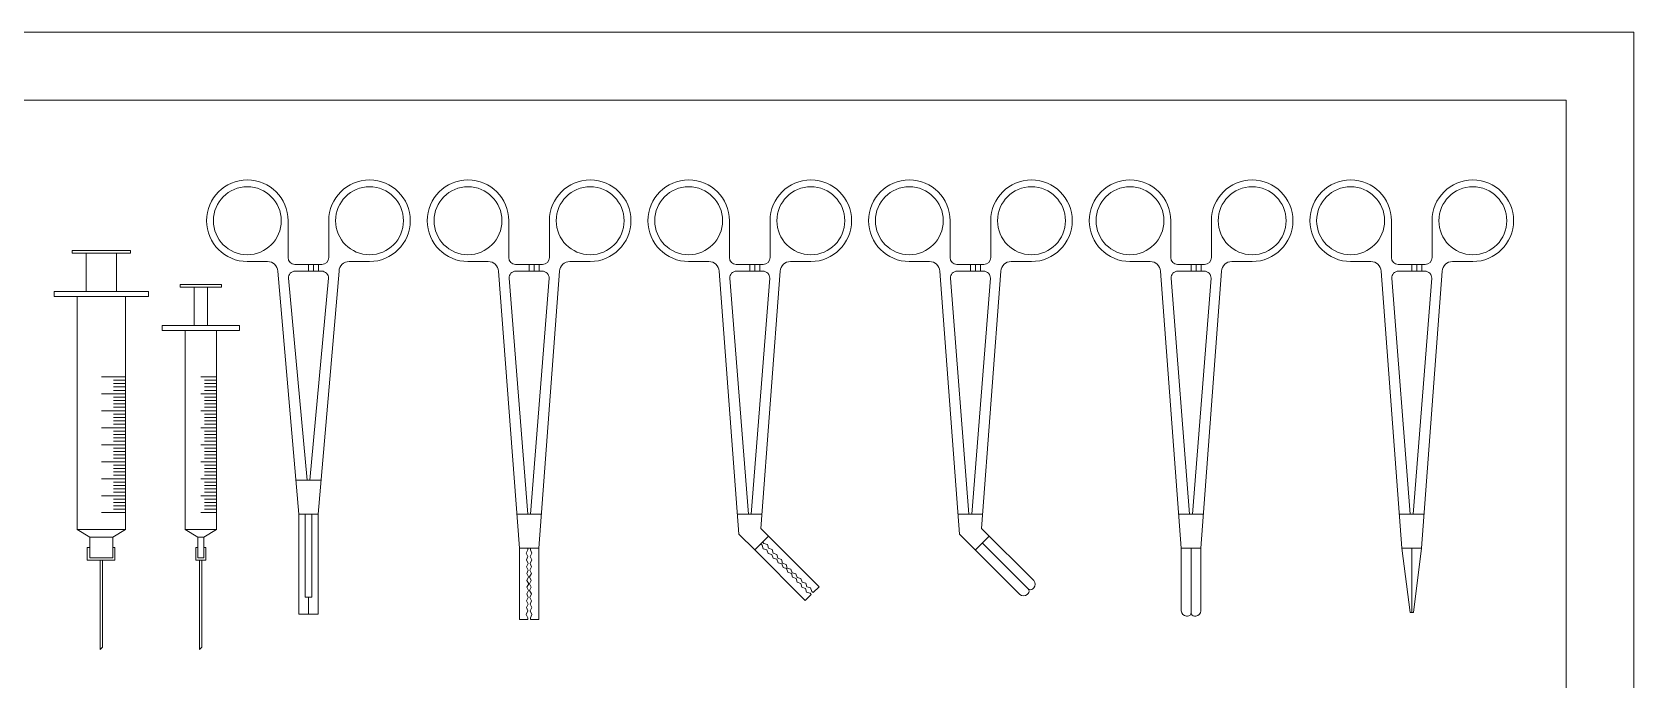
# Model space of a CAD drawing. Header units: inches. Extents: x 0 to 90, y 0 to 53.
# Drawn here: x 42.81 to 90, y 33.93 to 53 of the extents above; entities that cross this region are included whole.
import ezdxf

# ---------------------------------------------------------------- set-up
doc = ezdxf.new("R2010")
doc.units = ezdxf.units.IN
doc.header["$MEASUREMENT"] = 0
doc.layers.add('Tefriş', color=30, linetype='Continuous', lineweight=0)

msp = doc.modelspace()

# ---------------------------------------------------------------- linework, layer by layer
at = {"layer": 'Tefriş', "color": 255}
for p, q in [((43.99173496249205, 46.49342730163789), (43.99173496249205, 46.56842730163771)), ((43.99173496249205, 46.56842730163771), (45.71673496249059, 46.56842730163771)), ((43.99173496249205, 46.49342730163789), (43.99173496249205, 46.56842730163771)), ((45.71673496249059, 46.49342730163789), (43.99173496249205, 46.49342730163789)), ((44.40423496249059, 45.93092730163789), (44.40423496249059, 46.49342730163789)), ((45.30423496249205, 45.93092730163789), (45.30423496249205, 46.49342730163789)), ((45.71673496249059, 46.56842730163771), (45.71673496249059, 46.49342730163789)), ((45.71673496249059, 46.56842730163771), (45.71673496249059, 46.49342730163789)), ((44.40423496249059, 45.93092730163789), (44.40423496249059, 45.36842730163789)), ((45.30423496249205, 45.93092730163789), (45.30423496249205, 45.36842730163789)), ((43.46673496249059, 45.21842730163735), (43.46673496249059, 45.36842730163789)), ((46.24173496249205, 45.36842730163789), (43.46673496249059, 45.36842730163789)), ((46.24173496249205, 45.21842730163735), (46.24173496249205, 45.36842730163789)), ((47.17089425556696, 45.49342730163789), (47.17089425556696, 45.56842730163771)), ((47.17089425556696, 45.56842730163771), (48.39589425556551, 45.56842730163771)), ((47.17089425556696, 45.49342730163789), (47.17089425556696, 45.56842730163771)), ((48.39589425556551, 45.49342730163789), (47.17089425556696, 45.49342730163789)), ((47.58339425556551, 44.93092730163789), (47.58339425556551, 45.49342730163789)), ((47.98339425556696, 44.93092730163789), (47.98339425556696, 45.49342730163789)), ((48.39589425556551, 45.56842730163771), (48.39589425556551, 45.49342730163789)), ((48.39589425556551, 45.56842730163771), (48.39589425556551, 45.49342730163789)), ((43.46673496249059, 45.21842730163735), (43.46673496249059, 45.29342730163762)), ((46.24173496249205, 45.21842730163735), (43.46673496249059, 45.21842730163735)), ((44.14173496248623, 45.21842730163735), (44.14173496248623, 38.35592730163762)), ((44.14173496248623, 45.21842730163735), (44.14173496248623, 38.35592730163762)), ((45.56673496248914, 45.21842730163735), (45.56673496248914, 38.35592730163762)), ((45.56673496248914, 45.21842730163735), (45.56673496248914, 38.35592730163762)), ((46.24173496249205, 45.29342730163762), (46.24173496249205, 45.21842730163735)), ((46.24173496249205, 45.29342730163762), (46.24173496249205, 45.21842730163735)), ((47.58339425556551, 44.93092730163789), (47.58339425556551, 44.36842730163789)), ((47.98339425556696, 44.93092730163789), (47.98339425556696, 44.36842730163789)), ((46.64589425556551, 44.21842730163735), (46.64589425556551, 44.36842730163789)), ((48.92089425556696, 44.36842730163789), (46.64589425556551, 44.36842730163789)), ((48.92089425556696, 44.21842730163735), (48.92089425556696, 44.36842730163789)), ((46.64589425556551, 44.21842730163735), (46.64589425556551, 44.29342730163762)), ((48.92089425556696, 44.21842730163735), (46.64589425556551, 44.21842730163735)), ((47.32089425556114, 44.21842730163735), (47.32089425556114, 38.35592730163762)), ((47.32089425556114, 44.21842730163735), (47.32089425556114, 38.35592730163762)), ((48.24589425556405, 44.21842730163735), (48.24589425556405, 38.35592730163762)), ((48.24589425556405, 44.21842730163735), (48.24589425556405, 38.35592730163762)), ((48.92089425556696, 44.29342730163762), (48.92089425556696, 44.21842730163735)), ((48.92089425556696, 44.29342730163762), (48.92089425556696, 44.21842730163735)), ((44.85423496249496, 42.85592730163398), (45.56673496248914, 42.85592730163398)), ((45.21048496249205, 42.75592730163362), (45.56673496248914, 42.75592730163407)), ((45.21048496249205, 42.65592730163371), (45.56673496248914, 42.65592730163416)), ((45.21048496249205, 42.5559273016338), (45.56673496248914, 42.55592730163426)), ((47.78339425556987, 42.85592730163398), (48.24589425556405, 42.85592730163398)), ((47.88964425556696, 42.75592730163362), (48.24589425556405, 42.75592730163407)), ((47.88964425556696, 42.65592730163371), (48.24589425556405, 42.65592730163416)), ((47.88964425556696, 42.5559273016338), (48.24589425556405, 42.55592730163426)), ((44.85423496249496, 42.35592730163444), (45.56673496248914, 42.35592730163444)), ((45.21048496249205, 42.45592730163389), (45.56673496248914, 42.45592730163435)), ((45.21048496249205, 42.25592730163407), (45.56673496248914, 42.25592730163453)), ((45.21048496249205, 42.15592730163416), (45.56673496248914, 42.15592730163462)), ((45.21048496249205, 42.05592730163426), (45.56673496248914, 42.05592730163471)), ((47.78339425556987, 42.35592730163444), (48.24589425556405, 42.35592730163444)), ((47.88964425556696, 42.45592730163389), (48.24589425556405, 42.45592730163435)), ((47.88964425556696, 42.25592730163407), (48.24589425556405, 42.25592730163453)), ((47.88964425556696, 42.15592730163416), (48.24589425556405, 42.15592730163462)), ((47.88964425556696, 42.05592730163426), (48.24589425556405, 42.05592730163471)), ((44.85423496249496, 41.85592730163489), (45.56673496248914, 41.85592730163489)), ((45.21048496249205, 41.95592730163435), (45.56673496248914, 41.9559273016348)), ((45.21048496249205, 41.75592730163453), (45.56673496248914, 41.75592730163498)), ((45.21048496249205, 41.65592730163462), (45.56673496248914, 41.65592730163507)), ((45.21048496249205, 41.55592730163471), (45.56673496248914, 41.55592730163517)), ((47.78339425556987, 41.85592730163489), (48.24589425556405, 41.85592730163489)), ((47.88964425556696, 41.95592730163435), (48.24589425556405, 41.9559273016348)), ((47.88964425556696, 41.75592730163453), (48.24589425556405, 41.75592730163498)), ((47.88964425556696, 41.65592730163462), (48.24589425556405, 41.65592730163507)), ((47.88964425556696, 41.55592730163471), (48.24589425556405, 41.55592730163517)), ((44.85423496249496, 41.35592730163535), (45.56673496248914, 41.35592730163535)), ((45.21048496249205, 41.4559273016348), (45.56673496248914, 41.45592730163526)), ((45.21048496249205, 41.25592730163498), (45.56673496248914, 41.25592730163544)), ((45.21048496249205, 41.15592730163507), (45.56673496248914, 41.15592730163553)), ((45.21048496249205, 41.05592730163517), (45.56673496248914, 41.05592730163562)), ((47.78339425556987, 41.35592730163535), (48.24589425556405, 41.35592730163535)), ((47.88964425556696, 41.4559273016348), (48.24589425556405, 41.45592730163526)), ((47.88964425556696, 41.25592730163498), (48.24589425556405, 41.25592730163544)), ((47.88964425556696, 41.15592730163507), (48.24589425556405, 41.15592730163553)), ((47.88964425556696, 41.05592730163517), (48.24589425556405, 41.05592730163562)), ((44.85423496249496, 40.8559273016358), (45.56673496248914, 40.8559273016358)), ((45.21048496249205, 40.95592730163526), (45.56673496248914, 40.95592730163571)), ((45.21048496249205, 40.75592730163544), (45.56673496248914, 40.75592730163589)), ((45.21048496249205, 40.65592730163553), (45.56673496248914, 40.65592730163598)), ((47.78339425556987, 40.8559273016358), (48.24589425556405, 40.8559273016358)), ((47.88964425556696, 40.95592730163526), (48.24589425556405, 40.95592730163571)), ((47.88964425556696, 40.75592730163544), (48.24589425556405, 40.75592730163589)), ((47.88964425556696, 40.65592730163553), (48.24589425556405, 40.65592730163598)), ((44.85423496249496, 40.35592730163626), (45.56673496248914, 40.35592730163626)), ((45.21048496249205, 40.55592730163562), (45.56673496248914, 40.55592730163607)), ((45.21048496249205, 40.45592730163571), (45.56673496248914, 40.45592730163617)), ((45.21048496249205, 40.25592730163589), (45.56673496248914, 40.25592730163635)), ((45.21048496249205, 40.15592730163598), (45.56673496248914, 40.15592730163644)), ((47.78339425556987, 40.35592730163626), (48.24589425556405, 40.35592730163626)), ((47.88964425556696, 40.55592730163562), (48.24589425556405, 40.55592730163607)), ((47.88964425556696, 40.45592730163571), (48.24589425556405, 40.45592730163617)), ((47.88964425556696, 40.25592730163589), (48.24589425556405, 40.25592730163635)), ((47.88964425556696, 40.15592730163598), (48.24589425556405, 40.15592730163644)), ((44.85423496249496, 39.85592730163671), (45.56673496248914, 39.85592730163671)), ((45.21048496249205, 40.05592730163607), (45.56673496248914, 40.05592730163653)), ((45.21048496249205, 39.95592730163617), (45.56673496248914, 39.95592730163662)), ((45.21048496249205, 39.75592730163635), (45.56673496248914, 39.7559273016368)), ((45.21048496249205, 39.65592730163644), (45.56673496248914, 39.65592730163689)), ((47.78339425556987, 39.85592730163671), (48.24589425556405, 39.85592730163671)), ((47.88964425556696, 40.05592730163607), (48.24589425556405, 40.05592730163653)), ((47.88964425556696, 39.95592730163617), (48.24589425556405, 39.95592730163662)), ((47.88964425556696, 39.75592730163635), (48.24589425556405, 39.7559273016368)), ((47.88964425556696, 39.65592730163644), (48.24589425556405, 39.65592730163689)), ((44.85423496249496, 39.35592730163717), (45.56673496248914, 39.35592730163717)), ((45.21048496249205, 39.55592730163653), (45.56673496248914, 39.55592730163698)), ((45.21048496249205, 39.45592730163662), (45.56673496248914, 39.45592730163708)), ((45.21048496249205, 39.2559273016368), (45.56673496248914, 39.25592730163726)), ((47.78339425556987, 39.35592730163717), (48.24589425556405, 39.35592730163717)), ((47.88964425556696, 39.55592730163653), (48.24589425556405, 39.55592730163698)), ((47.88964425556696, 39.45592730163662), (48.24589425556405, 39.45592730163708)), ((47.88964425556696, 39.2559273016368), (48.24589425556405, 39.25592730163726)), ((44.85423496249496, 38.85592730163717), (45.56673496248914, 38.85592730163762)), ((45.21048496249205, 39.15592730163689), (45.56673496248914, 39.15592730163735)), ((45.21048496249205, 39.05592730163698), (45.56673496248914, 39.05592730163744)), ((45.21048496249205, 38.95592730163708), (45.56673496248914, 38.95592730163753)), ((47.78339425556987, 38.85592730163717), (48.24589425556405, 38.85592730163762)), ((47.88964425556696, 39.15592730163689), (48.24589425556405, 39.15592730163735)), ((47.88964425556696, 39.05592730163698), (48.24589425556405, 39.05592730163744)), ((47.88964425556696, 38.95592730163708), (48.24589425556405, 38.95592730163753)), ((44.51673496248623, 38.13092730163771), (44.14173496248623, 38.35592730163762)), ((44.14173496248623, 38.35592730163762), (45.56673496248914, 38.35592730163762)), ((45.56673496248914, 38.35592730163762), (45.19173496248914, 38.13092730163771)), ((47.69589425556114, 38.13092730163771), (47.32089425556114, 38.35592730163762)), ((47.32089425556114, 38.35592730163762), (48.24589425556405, 38.35592730163762)), ((48.24589425556405, 38.35592730163762), (47.87089425556405, 38.13092730163771)), ((45.19173496248914, 38.13092730163771), (44.51673496248623, 38.13092730163771)), ((44.51673496248623, 38.13092730163771), (44.51673496248623, 37.53092730163735)), ((45.19173496248914, 38.13092730163771), (44.51673496248623, 38.13092730163771)), ((45.19173496248914, 38.13092730163771), (45.19173496248914, 37.53092730163735)), ((47.87089425556405, 38.13092730163771), (47.69589425556114, 38.13092730163771)), ((47.87089425556405, 38.13092730163771), (47.69589425556114, 38.13092730163771)), ((45.19173496248914, 37.53092730163735), (44.51673496248623, 37.53092730163735))]:
    msp.add_line(p, q, dxfattribs=at)
at = {"layer": 'Tefriş', "color": 253}
for p, q in [((50.95322415279952, 45.96376916481404), (50.95322415279952, 46.16376916481386)), ((51.10322415280825, 45.96376916481404), (51.10322415280825, 46.16376916481386)), ((51.25322415280243, 45.96376916481404), (51.25322415280243, 46.16376916481386)), ((57.45322415279588, 45.96376916481586), (57.45322415279588, 46.16376916481568)), ((57.60322415280461, 45.96376916481586), (57.60322415280461, 46.16376916481568)), ((57.75322415279879, 45.96376916481586), (57.75322415279879, 46.16376916481568)), ((63.9532241528068, 45.96376916481222), (63.9532241528068, 46.16376916481204)), ((64.10322415280098, 45.96376916481222), (64.10322415280098, 46.16376916481204)), ((64.25322415280243, 45.96376916481222), (64.25322415280243, 46.16376916481204)), ((70.4532241528068, 45.96376916481222), (70.4532241528068, 46.16376916481204)), ((70.60322415280098, 45.96376916481222), (70.60322415280098, 46.16376916481204)), ((70.75322415280243, 45.96376916481222), (70.75322415280243, 46.16376916481204)), ((76.95322415279952, 45.96376916481404), (76.95322415279952, 46.16376916481386)), ((77.10322415280825, 45.96376916481404), (77.10322415280825, 46.16376916481386)), ((77.25322415280243, 45.96376916481404), (77.25322415280243, 46.16376916481386)), ((83.4532241528068, 45.96376916481222), (83.4532241528068, 46.16376916481204)), ((83.60322415280098, 45.96376916481222), (83.60322415280098, 46.16376916481204)), ((83.75322415280243, 45.96376916481222), (83.75322415280243, 46.16376916481204)), ((51.32581210432181, 39.81368811526181), (50.58063620129178, 39.81368811526181)), ((51.23990720007714, 38.81368811526181), (50.66654110553645, 38.81368811526181)), ((57.81527171392372, 38.81368811526363), (57.09117659167896, 38.81368811526363)), ((64.31527171392372, 38.81368811525999), (63.5911765916826, 38.81368811525999)), ((70.81527171392372, 38.81368811525999), (70.0911765916826, 38.81368811525999)), ((77.31527171392736, 38.81368811526181), (76.5911765916826, 38.81368811526181)), ((83.81527171392372, 38.81368811525954), (83.09117659167896, 38.81368811525954)), ((57.7399072000735, 37.81368811526363), (57.16654110553281, 37.81368811526363)), ((64.50949307017436, 38.1628502514418), (64.10406201661681, 37.75741919789061)), ((71.00949307017436, 38.1628502514418), (70.60406201661681, 37.75741919789061)), ((77.23990720007714, 37.81368811526181), (76.66654110553645, 37.81368811526181)), ((83.73990720006987, 37.81368811525954), (83.16654110552918, 37.81368811525954)), ((83.16654110552918, 37.81368811525954), (83.40322415280389, 35.9136881152599)), ((83.4532241528068, 35.9136881152599), (83.4532241528068, 37.81368811525954)), ((83.50322415280243, 35.9136881152599), (83.73990720006987, 37.81368811525954)), ((83.50322415280243, 35.9136881152599), (83.40322415280389, 35.9136881152599))]:
    msp.add_line(p, q, dxfattribs=at)
at = {"layer": 'Tefriş', "color": 110}
for points in [[(0, 0), (90, 0), (90, 53), (0, 53)], [(2, 2), (88, 2), (88, 51), (2, 51)]]:
    msp.add_lwpolyline(points, close=True, dxfattribs=at)
at = {"layer": 'Tefriş', "color": 253}
for points in [[(50.66654110553645, 38.81368811526181), (50.05231515140622, 45.9637566651927, 0.3981855166639294), (49.75276930782275, 46.24725552614109), (49.15322415280389, 46.247255526142, -2.414213562371801), (50.35322415280825, 47.44725552614182), (50.35322415280825, 46.36376916481368, 0.4142135623725622), (50.55322415280534, 46.16376916481386), (50.95322415279952, 46.16376916481386)], [(51.23990720007714, 38.81368811526181), (51.8541331542001, 45.9637566651927, -0.3981855166639294), (52.15367899779085, 46.24725552614109), (52.75322415280243, 46.247255526142, 2.414213562371801), (51.55322415280534, 47.44725552614182), (51.55322415280534, 46.36376916481368, -0.4142135623725622), (51.35322415280825, 46.16376916481386), (50.95322415279952, 46.16376916481386)], [(57.16654110553281, 37.81368811526363), (56.55231515140258, 45.96375666519452, 0.3981855166639294), (56.25276930781911, 46.24725552614291), (55.65322415280025, 46.24725552614382, -2.414213562371801), (56.85322415280461, 47.44725552614364), (56.85322415280461, 46.36376916481549, 0.4142135623725622), (57.0532241528017, 46.16376916481568), (57.45322415279588, 46.16376916481568)], [(57.7399072000735, 37.81368811526363), (58.35413315419646, 45.96375666519452, -0.3981855166639294), (58.65367899778721, 46.24725552614291), (59.25322415279879, 46.24725552614382, 2.414213562371801), (58.0532241528017, 47.44725552614364), (58.0532241528017, 46.36376916481549, -0.4142135623725622), (57.85322415280461, 46.16376916481568), (57.45322415279588, 46.16376916481568)], [(63.635466296495, 38.22601491801743), (63.05231515140622, 45.96375666519089, 0.3981855166639294), (62.75276930781547, 46.24725552613927), (62.15322415280389, 46.24725552614018, -2.414213562371801), (63.35322415280098, 47.44725552614), (63.35322415280098, 46.36376916481186, 0.4142135623725622), (63.55322415279807, 46.16376916481204), (63.9532241528068, 46.16376916481204)], [(64.28327076850837, 38.38907255310596), (64.8541331542001, 45.96375666519089, -0.3981855166639294), (65.15367899778357, 46.24725552613927), (65.75322415280243, 46.24725552614018, 2.414213562371801), (64.55322415279807, 47.44725552614), (64.55322415279807, 46.36376916481186, -0.4142135623725622), (64.35322415280098, 46.16376916481204), (63.9532241528068, 46.16376916481204)], [(70.135466296495, 38.22601491801743), (69.55231515140622, 45.96375666519089, 0.3981855166639294), (69.25276930781547, 46.24725552613927), (68.65322415280389, 46.24725552614018, -2.414213562371801), (69.85322415280098, 47.44725552614), (69.85322415280098, 46.36376916481186, 0.4142135623725622), (70.05322415279807, 46.16376916481204), (70.4532241528068, 46.16376916481204)], [(70.78327076850837, 38.38907255310596), (71.3541331542001, 45.96375666519089, -0.3981855166639294), (71.65367899778357, 46.24725552613927), (72.25322415280243, 46.24725552614018, 2.414213562371801), (71.05322415279807, 47.44725552614), (71.05322415279807, 46.36376916481186, -0.4142135623725622), (70.85322415280098, 46.16376916481204), (70.4532241528068, 46.16376916481204)], [(76.66654110553645, 37.81368811526181), (76.05231515140622, 45.9637566651927, 0.3981855166639294), (75.75276930782275, 46.24725552614109), (75.15322415280389, 46.247255526142, -2.414213562371801), (76.35322415280825, 47.44725552614182), (76.35322415280825, 46.36376916481368, 0.4142135623725622), (76.55322415280534, 46.16376916481386), (76.95322415279952, 46.16376916481386)], [(77.23990720007714, 37.81368811526181), (77.8541331542001, 45.9637566651927, -0.3981855166639294), (78.15367899779085, 46.24725552614109), (78.75322415280243, 46.247255526142, 2.414213562371801), (77.55322415280534, 47.44725552614182), (77.55322415280534, 46.36376916481368, -0.4142135623725622), (77.35322415280825, 46.16376916481386), (76.95322415279952, 46.16376916481386)], [(83.16654110552918, 37.81368811525954), (82.55231515140622, 45.96375666519089, 0.3981855166639294), (82.25276930781547, 46.24725552613927), (81.65322415280389, 46.24725552614018, -2.414213562371801), (82.85322415280098, 47.44725552614), (82.85322415280098, 46.36376916481186, 0.4142135623725622), (83.05322415279807, 46.16376916481204), (83.4532241528068, 46.16376916481204)], [(83.73990720006987, 37.81368811525954), (84.3541331542001, 45.96375666519089, -0.3981855166639294), (84.65367899778357, 46.24725552613927), (85.25322415280243, 46.24725552614018, 2.414213562371801), (84.05322415279807, 47.44725552614), (84.05322415279807, 46.36376916481186, -0.4142135623725622), (83.85322415280098, 46.16376916481204), (83.4532241528068, 46.16376916481204)], [(50.91190875967004, 39.81368811526181), (50.36439274692384, 45.7527684054462, -0.4304253449659493), (50.56408997598191, 45.96376916481404), (50.95322415279952, 45.96376916481404)], [(50.99453954593628, 39.81368811526181), (51.54205555868248, 45.7527684054462, 0.4304253449659493), (51.3423583296244, 45.96376916481404), (50.95322415279952, 45.96376916481404)], [(57.4119087596664, 38.81368811526363), (56.8643927469202, 45.75276840544802, -0.4304253449659493), (57.06408997597828, 45.96376916481586), (57.45322415279588, 45.96376916481586)], [(57.49453954593264, 38.81368811526363), (58.04205555867884, 45.75276840544802, 0.4304253449659493), (57.84235832962077, 45.96376916481586), (57.45322415279588, 45.96376916481586)], [(63.91190875967004, 38.81368811525999), (63.36439274692384, 45.75276840544439, -0.4304253449659493), (63.56408997598191, 45.96376916481222), (63.9532241528068, 45.96376916481222)], [(63.99453954593628, 38.81368811525999), (64.54205555868248, 45.75276840544439, 0.4304253449659493), (64.3423583296244, 45.96376916481222), (63.9532241528068, 45.96376916481222)], [(70.41190875967004, 38.81368811525999), (69.86439274692384, 45.75276840544439, -0.4304253449659493), (70.06408997598191, 45.96376916481222), (70.4532241528068, 45.96376916481222)], [(70.49453954593628, 38.81368811525999), (71.04205555868248, 45.75276840544439, 0.4304253449659493), (70.8423583296244, 45.96376916481222), (70.4532241528068, 45.96376916481222)], [(76.91190875967004, 38.81368811526181), (76.36439274692384, 45.7527684054462, -0.4304253449659493), (76.56408997598191, 45.96376916481404), (76.95322415279952, 45.96376916481404)], [(76.99453954593628, 38.81368811526181), (77.54205555868248, 45.7527684054462, 0.4304253449659493), (77.3423583296244, 45.96376916481404), (76.95322415279952, 45.96376916481404)], [(83.41190875967004, 38.81368811525954), (82.86439274692384, 45.75276840544393, -0.4304253449659493), (83.06408997598191, 45.96376916481222), (83.4532241528068, 45.96376916481222)], [(83.49453954593628, 38.81368811525954), (84.04205555868248, 45.75276840544393, 0.4304253449659493), (83.8423583296244, 45.96376916481222), (83.4532241528068, 45.96376916481222)], [(70.80677754340286, 37.96013472466666), (72.15028042765334, 36.61663184041163, -0.4142135623730951), (72.15028042765334, 36.47521048417411), (72.1243415961726, 36.44927165269519, -0.4142135623730951), (71.91220956182224, 36.44927165269519), (70.135466296495, 38.22601491801743)], [(70.80677754340286, 37.96013472466666), (72.15028042765334, 36.61663184041163, 0.4142135623730951), (72.29170178389177, 36.61663184041163), (72.31764061536524, 36.64257067189055, 0.4142135623730951), (72.31764061536524, 36.85470270624637), (70.78327076850837, 38.38907255310551)], [(76.95322415279952, 37.81368811526181), (76.95322415279952, 35.91368811526172, -0.4142135623730951), (76.85322415280825, 35.81368811526181), (76.81654110553063, 35.81368811526181, -0.4142135623730951), (76.66654110553645, 35.9636881152619), (76.66654110553645, 37.81368811526181)], [(76.95322415279952, 37.81368811526181), (76.95322415279952, 35.91368811526172, 0.4142135623730951), (77.05322415280534, 35.81368811526181), (77.08990720006841, 35.81368811526181, 0.4142135623730951), (77.23990720007714, 35.9636881152619), (77.23990720007714, 37.81368811526181)]]:
    msp.add_lwpolyline(points, format="xyb", dxfattribs=at)
for points in [[(50.66654110553645, 38.81368811526136), (50.66654110553645, 35.87197039132479), (50.95322415279952, 35.87197039132479), (50.9532241528068, 36.37197039132479), (50.85322415279734, 36.37197039132479), (50.85322415279734, 38.81368811526136)], [(51.23990720007714, 38.81368811526136), (51.2399072000735, 35.87197039132479), (50.95322415279952, 35.87197039132479)], [(50.9532241528068, 36.37197039132479), (51.05322415281262, 36.37197039132479), (51.05322415281262, 38.81368811526136)], [(64.10406201663136, 37.75741919790607), (63.635466296495, 38.22601491801743)], [(64.50949307017436, 38.16285025143907), (64.28327076850837, 38.38907255310551)], [(57.16654110554737, 37.81368811526363), (57.16654110554737, 35.71372201788927), (57.4132241528132, 35.71372201788927), (57.41448780613791, 35.76370856946369), (57.36719803675805, 35.86371467069284), (57.41990572651048, 35.96254101926661), (57.37264025452532, 36.06371397030853), (57.42537969562909, 36.16370716773326), (57.37808247229623, 36.26371326992376), (57.43082191339272, 36.3637064673494), (57.3835246900635, 36.46371256953989), (57.43626413115999, 36.56370576696372), (57.3889669078344, 36.66371186915512), (57.44170634892362, 36.76370506657895), (57.3889669078344, 36.86369826400187), (57.43626413115999, 36.96370436619327), (57.3835246900635, 37.06369756361755), (57.43082191339272, 37.16370366580804), (57.37808247229623, 37.26369686323414), (57.42537969562909, 37.36370296542373), (57.37264025452532, 37.46369616284937), (57.41990572651048, 37.56486911389129), (57.36719803675805, 37.6636954624646), (57.41448780613791, 37.76370156369376), (57.4132241528132, 37.81368811526363)], [(57.7399072000735, 37.81368811526363), (57.7399072000735, 35.71372201788927), (57.49322415281131, 35.71372201788927), (57.49196049948659, 35.76370856946369), (57.53925026886645, 35.86371467069284), (57.48654257911039, 35.96254101926661), (57.53380805109555, 36.06371397030853), (57.48106860999178, 36.16370716773326), (57.52836583332828, 36.26371326992376), (57.47562639223179, 36.3637064673494), (57.52292361555737, 36.46371256953989), (57.47018417446088, 36.56370576696372), (57.51748139778647, 36.66371186915512), (57.46474195669725, 36.76370506657895), (57.51748139778647, 36.86369826400187), (57.47018417446088, 36.96370436619327), (57.52292361555737, 37.06369756361755), (57.47562639223179, 37.16370366580804), (57.52836583332828, 37.26369686323414), (57.48106860999178, 37.36370296542373), (57.53380805109555, 37.46369616284937), (57.48654257911039, 37.56486911389129), (57.53925026886645, 37.6636954624646), (57.49196049948659, 37.76370156369376), (57.49322415281131, 37.81368811526363)], [(64.10406201662772, 37.75741919790107), (65.5889622843315, 36.2725189301741), (65.76339353985531, 36.4469501856961), (65.72894124810409, 36.48318955311788), (65.6247873391585, 36.52046562884834), (65.59217652276857, 36.62761637493122), (65.4872147072565, 36.6657347189298), (65.45380125572774, 36.77373300334239), (65.34964207535813, 36.81100380901125), (65.3162286238221, 36.91900209341884), (65.21206944345613, 36.95627289909271), (65.17865599192373, 37.06427118349939), (65.07449681155776, 37.10154198917417), (65.04108336001809, 37.20954027357539), (64.93308507561596, 37.24295372511642), (64.89581426994482, 37.34711290548194), (64.78781598553905, 37.38052635701843), (64.75054517986428, 37.48468553738348), (64.64254689545851, 37.51809898892179), (64.605276089791, 37.6222581692914), (64.49727780537796, 37.6556716208238), (64.4591594613812, 37.76063343633496), (64.35200871530105, 37.7932442527258), (64.31473263957014, 37.89739816167457), (64.27849327215154, 37.93185045342307)], [(64.50949307017436, 38.16285025143952), (65.9943933378745, 36.67794998371301), (65.81996208235068, 36.50351872819056), (65.78372271492844, 36.53797101994178), (65.74644663920117, 36.64212492889055), (65.63929589311738, 36.67473574528185), (65.60117754912062, 36.77969756079256), (65.49317926471122, 36.81311101232495), (65.45590845904371, 36.91727019269501), (65.34791017463431, 36.95068364423287), (65.31063936896317, 37.05484282459793), (65.2026410845574, 37.08825627613442), (65.16537027888262, 37.19241545649993), (65.05737199448413, 37.22582890804142), (65.02395854294446, 37.33382719244219), (64.91979936257849, 37.37109799811697), (64.88638591104609, 37.47909628252364), (64.78222673068012, 37.51636708819751), (64.74881327914409, 37.62436537260555), (64.64465409877448, 37.66163617827442), (64.61124064724572, 37.76963446268655), (64.50627883173365, 37.80775280668558), (64.47366801534372, 37.91490355276801), (64.36951410639449, 37.95217962849847), (64.3350618146469, 37.98841899591753)], [(44.82048496249263, 37.45592730163798), (44.82048496249263, 34.83092730163798), (44.88798496249001, 34.89842730163809), (44.88798496249001, 37.45592730163798)], [(47.74964425556755, 37.45592730163798), (47.74964425556755, 34.83092730163798), (47.81714425556493, 34.89842730163809), (47.81714425556493, 37.45592730163798)]]:
    msp.add_lwpolyline(points, dxfattribs=at)
at = {"layer": 'Tefriş', "color": 160}
for points in [[(45.19173496248914, 37.83092730163753), (45.25423496248914, 37.83092730163753), (45.25423496248914, 37.45592730163798), (44.43447101463971, 37.45592730163798), (44.43447101463971, 37.83092730163753), (44.51673496248623, 37.83092730163753)], [(47.87089425556405, 37.83092730163753), (47.93339425556405, 37.83092730163753), (47.93339425556405, 37.45592730163798), (47.63339425556114, 37.45592730163798), (47.63339425556114, 37.83092730163753), (47.69589425556114, 37.83092730163753)]]:
    msp.add_lwpolyline(points, dxfattribs=at)
at = {"layer": 'Tefriş', "color": 255}
msp.add_lwpolyline([(47.87089425556405, 38.13092730163771), (47.87089425556405, 37.53092730163735), (47.69589425556114, 37.53092730163735), (47.69589425556114, 38.13092730163771)], dxfattribs=at)
at = {"layer": 'Tefriş', "color": 253}
for centre in [(49.15322415280389, 47.44725552614182), (52.75322415280243, 47.44725552614182), (55.65322415280025, 47.44725552614364), (59.25322415279879, 47.44725552614364), (62.15322415280389, 47.44725552614), (65.75322415280243, 47.44725552614), (68.65322415280389, 47.44725552614), (72.25322415280243, 47.44725552614), (75.15322415280389, 47.44725552614182), (78.75322415280243, 47.44725552614182), (81.65322415280389, 47.44725552614), (85.25322415280243, 47.44725552614)]:
    msp.add_circle(centre, 1, dxfattribs=at)

doc.saveas('drawing.dxf')
